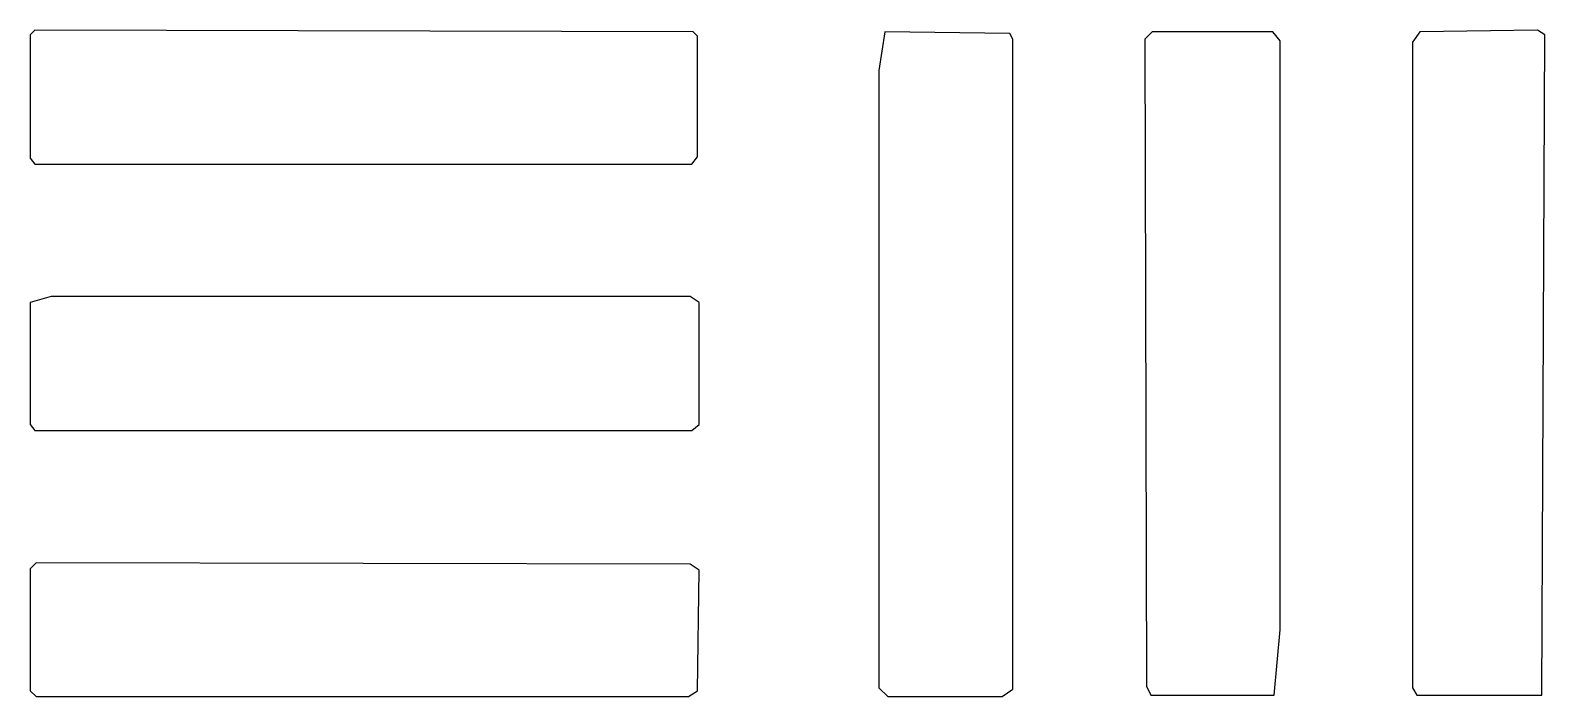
# Model space of a CAD drawing. Header units: millimetres. Extents: x 4 to 14.5, y 13.9 to 18.5.
import ezdxf

# ---------------------------------------------------------------- set-up
doc = ezdxf.new("R2010")
doc.units = ezdxf.units.MM

msp = doc.modelspace()

# ---------------------------------------------------------------- linework, layer by layer
for points in [[(4.044, 18.474), (4.044, 17.627), (4.075, 17.586), (8.589, 17.586), (8.629, 17.637), (8.629, 18.464), (8.599, 18.495), (4.075, 18.505)], [(9.916, 18.495), (9.875, 18.229), (9.875, 13.991), (9.937, 13.93), (10.723, 13.93), (10.795, 13.981), (10.795, 18.444), (10.774, 18.484)], [(11.754, 18.495), (11.703, 18.444), (11.714, 14.001), (11.744, 13.94), (12.592, 13.94), (12.633, 14.389), (12.633, 18.433), (12.582, 18.495)], [(13.593, 18.495), (13.542, 18.423), (13.542, 13.991), (13.572, 13.94), (14.43, 13.94), (14.451, 18.474), (14.4, 18.505)], [(4.044, 16.636), (4.044, 15.799), (4.075, 15.758), (8.589, 15.758), (8.64, 15.799), (8.64, 16.636), (8.578, 16.677), (4.187, 16.677)], [(4.044, 14.808), (4.044, 13.971), (4.085, 13.93), (8.568, 13.93), (8.629, 13.971), (8.64, 14.798), (8.578, 14.839), (4.085, 14.849)]]:
    msp.add_lwpolyline(points, close=True)

doc.saveas('drawing.dxf')
